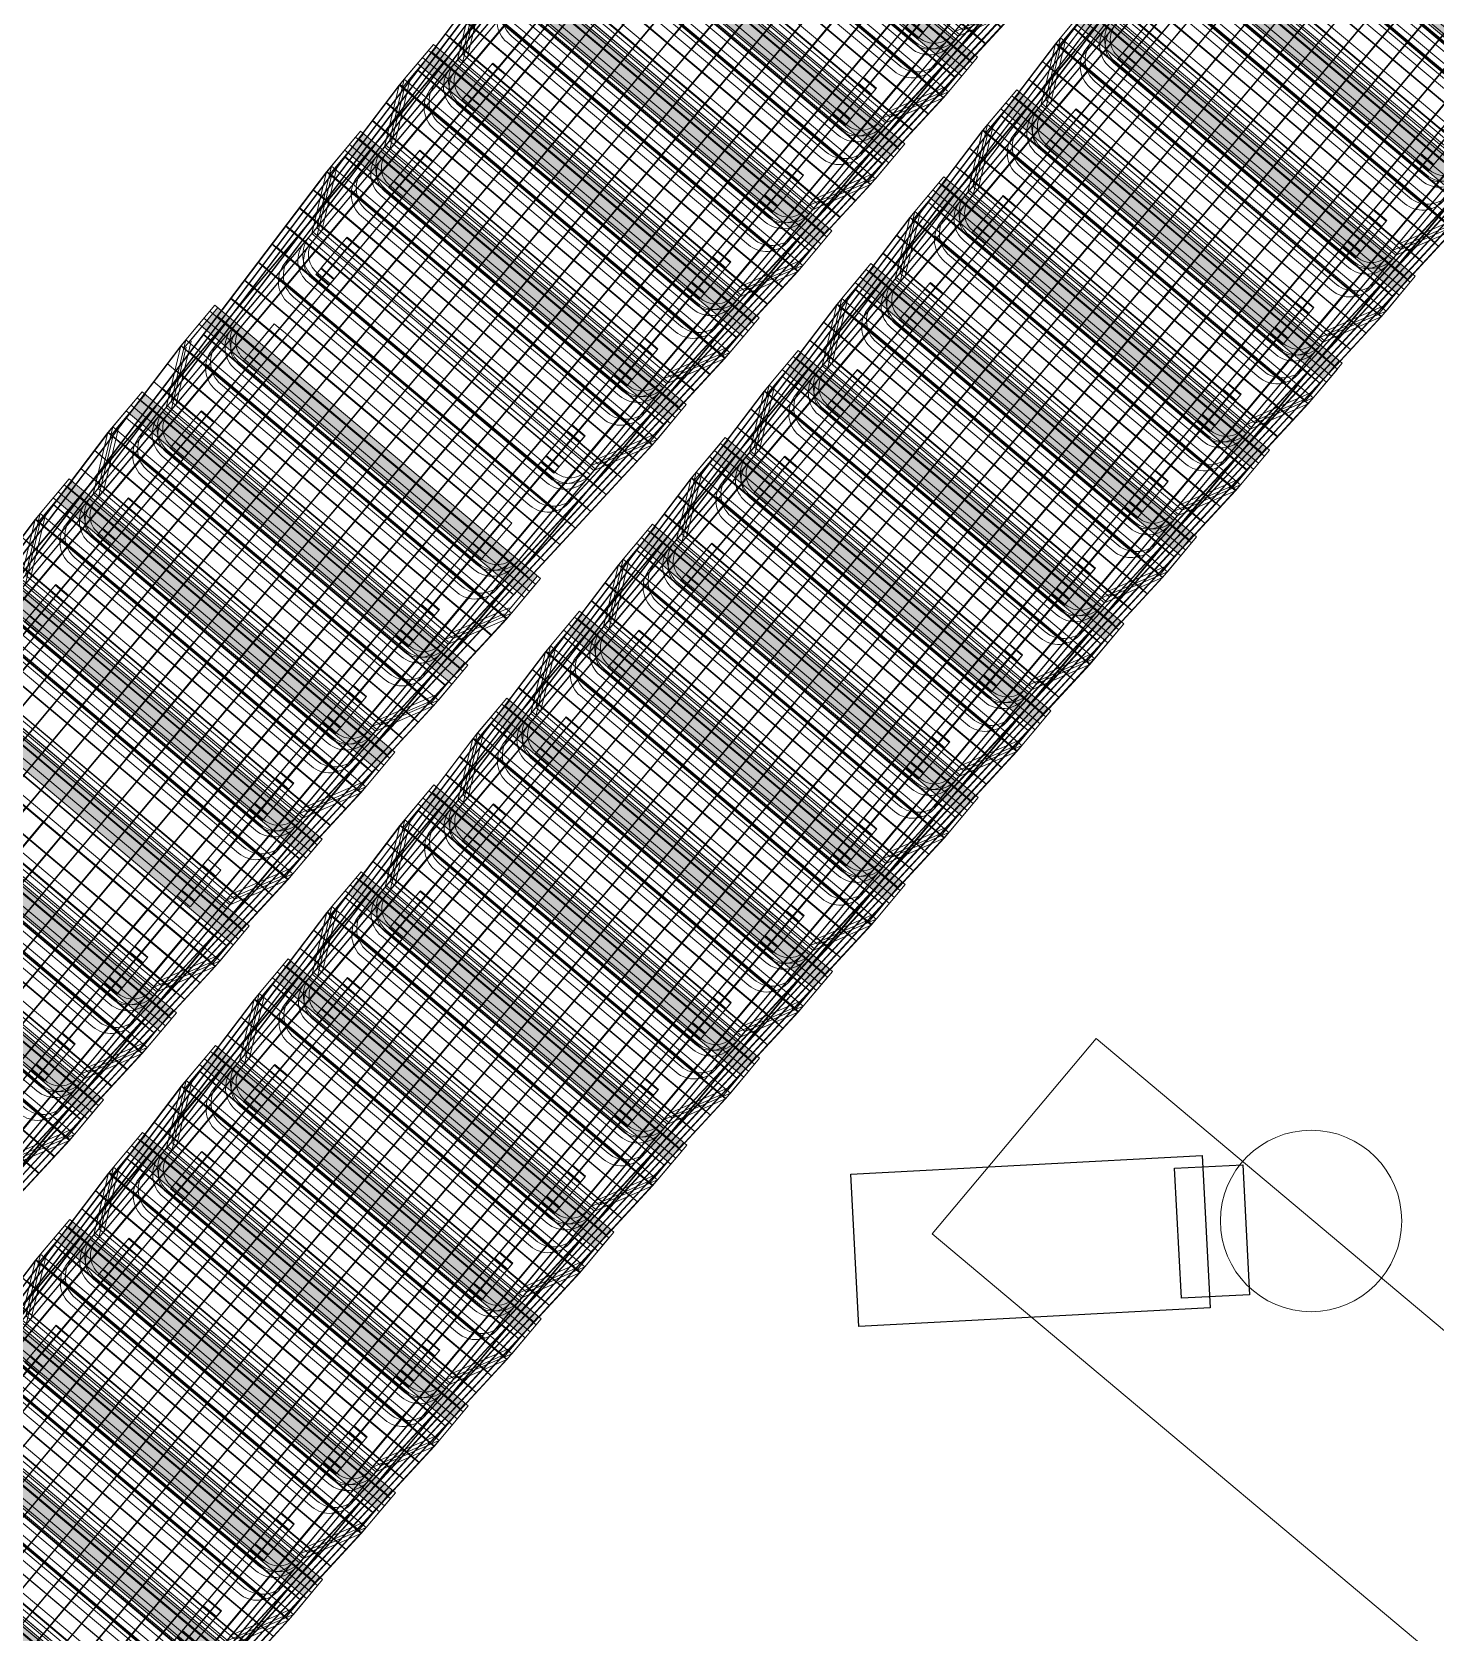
# Model space of a CAD drawing. Header units: metres. Extents: x 822482 to 822767, y 9662202 to 9662512.
# Drawn here: x 822633.506 to 822635.982, y 9662440.377 to 9662443.199 of the extents above; entities that cross this region are included whole.
import ezdxf

# ---------------------------------------------------------------- set-up
doc = ezdxf.new("R2010")
doc.units = ezdxf.units.M
doc.layers.add('ARQ_NE_COTAS', color=7, linetype='Continuous', true_color=0x000000)
doc.layers.add('ARQ_NE_MOBILIÁRIOS', color=251, linetype='Continuous', lineweight=0)
doc.layers.add('HACHURAS', color=167, linetype='Continuous', lineweight=9)

# ---------------------------------------------------------------- blocks, each defined once
blk = doc.blocks.new('carro grande')
at = {"ltscale": 0.008}
blk.add_hatch(color=8, dxfattribs=at).paths.add_polyline_path([(927.9740826328996, 947.0928926636606), (927.9440826328989, 947.0928926636606), (927.9440826328988, 946.3568926636598), (927.9740826328996, 946.3568926636598)])
at = {"layer": 'HACHURAS', "ltscale": 0.008}
h = blk.add_hatch(dxfattribs=at)
h.set_pattern_fill('_USER', color=8, scale=0.04, style=0, double=1, pattern_type=0)
h.set_pattern_definition([(0, (-293.621430023385, -282.7408376272304), (0, 0.04), []), (90, (-293.621430023385, -282.7408376272304), (-0.04, 0), [])])
edge = h.paths.add_edge_path()
edge.add_line((927.8940826328998, 947.0998926636602), (927.8940826328997, 946.3498926636611))
edge.add_line((927.8940826328997, 946.3498926636611), (926.9210395043773, 946.397029439791))
edge.add_arc((926.9240826328993, 946.4469367475605), 0.04999999999995457, 179.9999999994789, 266.51067509481254, ccw=False)
edge.add_line((926.8740826328993, 946.4469367475609), (926.8740826328992, 947.0028485797625))
edge.add_arc((926.9240826328975, 947.0028485797642), 0.04999999999824922, 93.4893249071348, 180.0000000019541, ccw=False)
edge.add_line((926.9210395043739, 947.0527558875318), (927.8940826328998, 947.0998926636602))
at = {"color": 8, "ltscale": 0.008}
for p, q in [((927.8940826328993, 947.0998926636602), (926.9210395043713, 947.0527558875317)), ((927.794082632899, 947.0498926636609), (927.8940826328993, 947.0998926636602)), ((927.8940826328997, 946.3498926636602), (927.8940826328998, 947.0998926636602)), ((927.9740826328992, 947.0998926636602), (927.8940826328993, 947.0998926636602)), ((927.9740826328992, 947.0928926636606), (927.8940826328993, 947.0928926636606)), ((927.9440826328988, 946.3498926636602), (927.9440826328989, 947.0998926636603)), ((927.9740826328996, 946.3498926636602), (927.9740826328997, 947.0998926636603)), ((927.794082632899, 947.0387123237723), (927.8985547688548, 947.0909483917493)), ((927.794082632899, 947.0498926636609), (926.9740826328994, 947.0498926636611)), ((927.794082632899, 947.0398926636607), (926.9740826328994, 947.0398926636608)), ((927.7840826328991, 946.3998926636594), (927.7840826328991, 947.0498926636609)), ((927.7940826328992, 946.3998926636594), (927.7940826328993, 947.0498926636609)), ((926.8740826328992, 947.0028485797625), (926.8740826328993, 946.4469367475609)), ((926.9240826328986, 946.9998926636614), (926.9240826328986, 946.4498926636621)), ((926.9340826328989, 946.9998926636614), (926.9340826328988, 946.4498926636621)), ((927.8940826328997, 946.3498926636602), (926.9210395043716, 946.3970294397917)), ((926.9740826328997, 946.4098926636597), (927.7940826328992, 946.4098926636597)), ((926.9740826328997, 946.3998926636594), (927.7940826328992, 946.3998926636594)), ((927.898554768855, 946.358836935571), (927.7940826328993, 946.411073003548)), ((927.8940826328997, 946.3498926636602), (927.7940826328992, 946.3998926636594)), ((927.8940826328995, 946.3568926636598), (927.9740826328996, 946.3568926636598)), ((927.8940826328997, 946.3498926636602), (927.9740826328996, 946.3498926636602))]:
    blk.add_line(p, q, dxfattribs=at)
for points in [[(926.9450036552695, 946.998324516711), (927.0159622063288, 946.998324516711), (927.0159622063288, 946.9683378143196), (926.9450036552694, 946.9683378143196)], [(927.7463855704603, 946.9983245167094), (927.8173441215198, 946.9983245167093), (927.8173441215199, 946.9683378143179), (927.7463855704603, 946.9683378143179)], [(927.7840826328991, 946.9683378143179), (927.0159622063292, 946.9683378143196), (927.015962206329, 946.4815708152031), (927.7840826328991, 946.4815708152017)], [(926.9450036552696, 946.4815708152031), (927.015962206329, 946.4815708152031), (927.0159622063289, 946.4515841128116), (926.9450036552696, 946.4515841128117)], [(927.7436033573701, 946.4815708152017), (927.8145619084296, 946.4815708152017), (927.8145619084296, 946.4515841128103), (927.74360335737, 946.4515841128103)]]:
    blk.add_lwpolyline(points, close=True, dxfattribs=at)
for centre, radius, start, end in [((926.9240826328983, 947.0028485797625), 0.05, 93.48932491086819, 179.999999999987), ((926.9740826328994, 946.9998926636614), 0.05, 89.99999999998697, 179.999999999987), ((926.9740826328994, 946.9998926636614), 0.04, 89.99999999998697, 179.999999999987), ((926.9240826328986, 946.4469367475609), 0.05, 179.999999999987, 266.5106750891122), ((926.9740826328997, 946.4498926636621), 0.05, 179.999999999987, 269.9999999999935), ((926.9740826328997, 946.4498926636621), 0.04, 179.999999999987, 269.9999999999935)]:
    blk.add_arc(centre, radius, start, end, dxfattribs=at)
blk = doc.blocks.new('A$C8f1b9c42')
at = {"layer": 'ARQ_NE_MOBILIÁRIOS', "transparency": 33554687}
blk.add_lwpolyline([(377.1679004896432, -235.2246720073745), (377.1679004877806, -235.6746720075607), (369.1498108841479, -235.6746720056981), (369.1498108860105, -235.2246720073745)], close=True, dxfattribs=at)
at = {"layer": 'ARQ_NE_MOBILIÁRIOS', "lineweight": 0, "transparency": 33554687}
blk.add_circle((376.6702015064657, -235.6718731056899), 0.1599999999999681, dxfattribs=at)
at = {"layer": 'ARQ_NE_MOBILIÁRIOS', "xscale": -1, "rotation": 90}
for p in [(1324.700049703941, 694.5215130094439), (1324.700049704872, 694.5078759714961), (1324.700049703941, 694.3215130064636), (1324.700049704872, 694.3078759722412), (1324.700049705803, 694.12151300814), (1324.700049705803, 694.1078759729862), (1324.700049704872, 693.9215130060911), (1324.700049703941, 693.9078759718686), (1324.700049703941, 693.7215130077675), (1324.700049705803, 693.7078759716824), (1324.700049703009, 693.5215130094439), (1324.700049704872, 693.5078759724274), (1325.540049705654, 693.5215130094439), (1325.540049705654, 693.5078759742901), (1324.700049704872, 693.3215130064636), (1324.700049705803, 693.3078759703785), (1325.540049707517, 693.321513007395), (1325.540049706586, 693.3078759722412), (1324.700049705803, 693.1215130062774), (1324.700049704872, 693.1078759720549), (1325.540049706586, 693.12151300814), (1325.540049707517, 693.1078759729862), (1324.700049703941, 692.9215130088851), (1324.700049705803, 692.9078759718686), (1325.540049706586, 692.9215130088851), (1325.540049705654, 692.907875970006), (1324.700049704872, 692.7215130068362), (1324.700049703941, 692.7078759726137), (1325.540049707517, 692.7215130068362), (1325.540049705654, 692.7078759726137), (1324.700049704872, 692.5215130094439), (1324.700049705803, 692.5078759714961), (1325.540049706586, 692.5215130094439), (1325.540049707517, 692.5078759733588), (1324.700049704872, 692.321513007395), (1325.54004970938, 692.3215130092576), (1324.700049705803, 692.3078759722412), (1325.540049707517, 692.3078759722412), (1324.700049705803, 692.12151300814), (1324.700049705803, 692.1078759739175), (1324.700049703941, 691.9215130060911), (1325.540049708448, 691.9215130079538), (1324.700049703941, 691.9078759709373), (1325.540049707517, 691.9078759718686), (1324.700049703941, 691.7215130068362), (1325.540049707517, 691.7215130086988), (1324.700049705803, 691.7078759716824), (1325.540049705654, 691.707875970751), (1324.700049703941, 691.5215130085126), (1325.540049706586, 691.5215130103752), (1324.700049705803, 691.5078759733588), (1325.540049706586, 691.5078759733588), (1324.700049704872, 691.3215130064636), (1324.700049703941, 691.3078759713098), (1325.540049707517, 691.3215130064636), (1325.540049705654, 691.3078759713098), (1324.700049704872, 691.12151300814), (1324.700049705803, 691.1078759720549), (1325.540049707517, 691.12151300814), (1325.540049707517, 691.1078759720549), (1324.700049704872, 690.9215130070224), (1324.700049704872, 690.9078759709373), (1325.540049707517, 690.9215130088851), (1325.540049707517, 690.9078759709373), (1324.700049704872, 690.7215130077675), (1324.700049704872, 690.7078759726137), (1325.540049707517, 690.7215130068362), (1325.540049705654, 690.7078759716824), (1324.700049703941, 690.5215130075812), (1324.700049705803, 690.5078759714961), (1325.540049706586, 690.5215130075812), (1325.540049707517, 690.5078759733588), (1324.700049705803, 690.3215130083263), (1324.700049704872, 690.3078759703785), (1325.540049707517, 690.3215130083263), (1325.540049707517, 690.3078759713098), (1324.700049703941, 690.12151300814), (1325.540049707517, 690.1215130100027), (1324.700049703941, 690.1078759720549), (1325.540049706586, 690.1078759720549), (1324.700049705803, 689.9215130060911), (1324.700049704872, 689.9078759709373), (1324.700049703941, 689.7215130068362), (1324.700049704872, 689.7078759726137), (1324.700049703941, 689.5215130085126), (1324.700049705803, 689.5078759733588)]:
    blk.add_blockref('carro grande', p, dxfattribs=at)

msp = doc.modelspace()

# ---------------------------------------------------------------- linework, layer by layer
at = {"layer": 'ARQ_NE_COTAS', "color": 1}
for points in [[(822634.9513489846, 9662441.184510661), (822635.5711376984, 9662441.217353217), (822635.5853717588, 9662440.948734958), (822634.9655830488, 9662440.91589239)], [(822635.5224333256, 9662441.195008291), (822635.6427257676, 9662441.201382577), (822635.6548753083, 9662440.972102424), (822635.5345828608, 9662440.96572814)]]:
    msp.add_lwpolyline(points, close=True, dxfattribs=at)

# ---------------------------------------------------------------- block references
at = {"ltscale": 10, "rotation": 140.0090103764572}
msp.add_blockref('A$C8f1b9c42', (822772.889044792, 9662018.469655523), dxfattribs=at)

doc.saveas('drawing.dxf')
